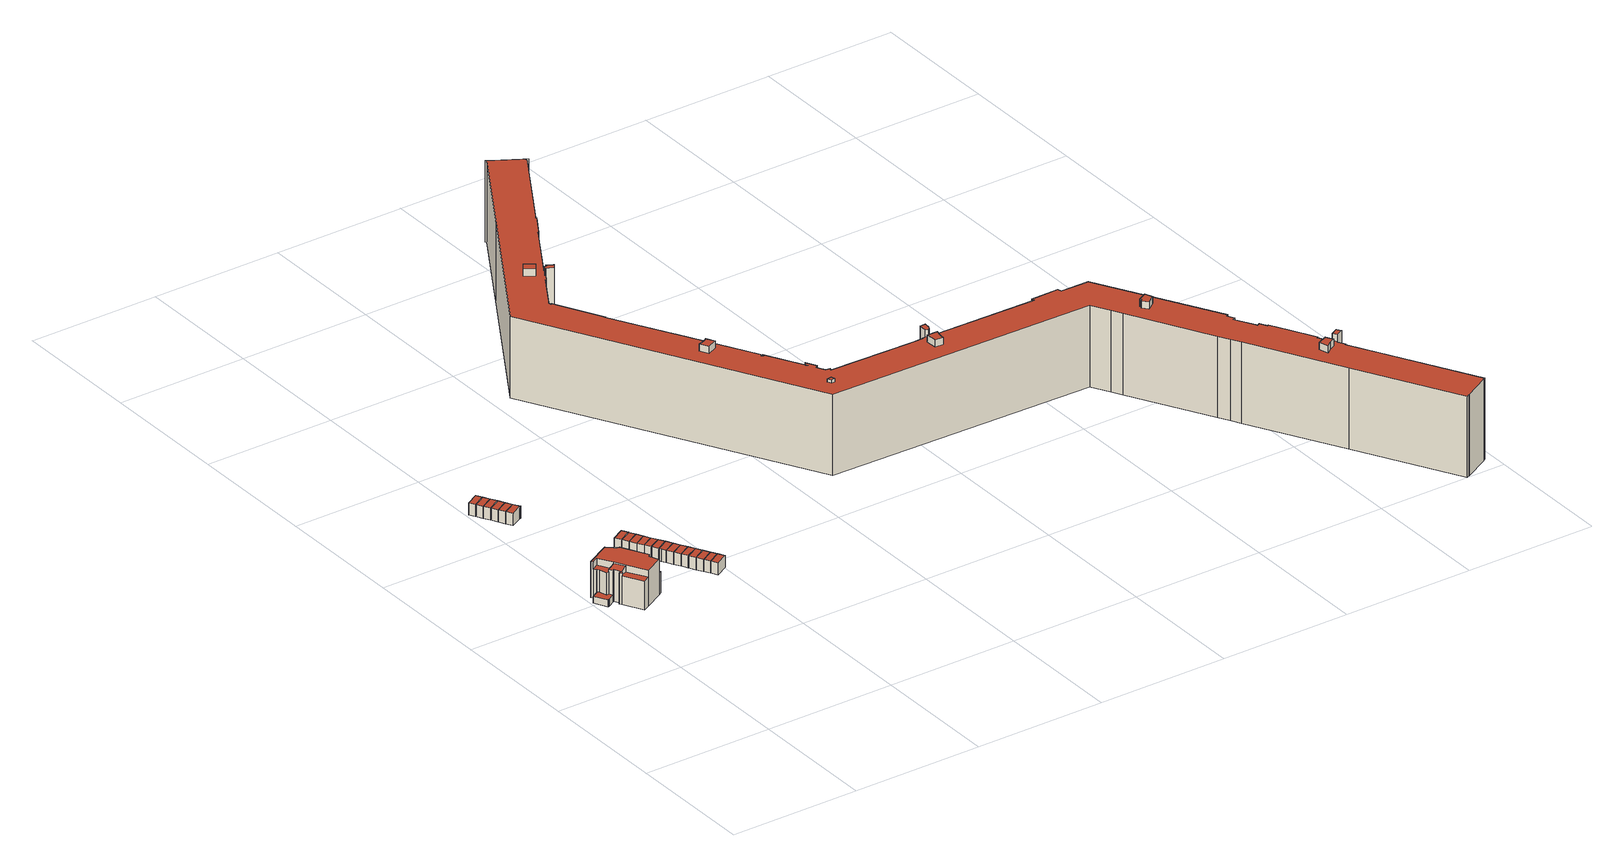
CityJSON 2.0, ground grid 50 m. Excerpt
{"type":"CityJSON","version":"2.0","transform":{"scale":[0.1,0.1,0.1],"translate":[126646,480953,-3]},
"CityObjects":{
"building1":{"type":"Building","attributes":{"b3_dak_type":"slanted","b3_h_dak_50p":11.01,"b3_h_dak_70p":11.03,"b3_h_dak_max":12.68,"b3_h_dak_min":-2.65,"b3_h_maaiveld":-2.69,"b3_kas_warenhuis":false,"b3_mutatie_ahn3_ahn4":false,"b3_reconstructie_onvolledig":false,"b3_rmse_lod12":3.36,"b3_rmse_lod13":1.28,"b3_rmse_lod22":0.655,"b3_val3dity_lod12":"[]","b3_val3dity_lod13":"[]","b3_val3dity_lod22":"[]","b3_volume_lod12":3647.15,"b3_volume_lod13":3412.81,"b3_volume_lod22":3253.72,"geconstateerd":false,"oorspronkelijkbouwjaar":1984,"status":"Pand in gebruik"},"children":["building1-1"]},
"building1-1":{"type":"BuildingPart","parents":["building1"],"geometry":[{"type":"Solid","lod":"2.2","boundaries":[[[[0,1,2,3,4,5,6,7,8,9,10,11,12,13,14,15,16,17,18,19,20]],[[21,22,23,24]],[[25,0,20,26,27]],[[27,26,28,29]],[[30,31,7,6,32,33]],[[34,8,7,31]],[[35,2,1,36]],[[37,18,17,38]],[[39,19,18,37]],[[40,16,15,41]],[[42,3,2,35]],[[43,44,45,46]],[[47,48,49,50]],[[51,50,49,52,53]],[[54,12,11,55]],[[53,52,13,12,54]],[[46,45,56,31,30]],[[26,20,19,39,57]],[[57,39,22,21]],[[29,28,58,44,43]],[[59,5,4,60]],[[61,9,8,34]],[[24,23,48,47]],[[38,17,16,40]],[[44,58,50,51]],[[33,32,62,63]],[[63,62,60,64]],[[64,60,4,3,42,65]],[[32,6,5,59]],[[66,36,1,0,25]],[[65,42,67,68]],[[68,67,36,66]],[[41,15,14,69]],[[69,14,13,52]],[[70,10,9,61,71]],[[55,11,10,70]],[[72,73,56,45]],[[71,61,73,72]],[[50,58,28,26,57,21,24,47]],[[32,59,60,62]],[[68,66,25,27,29,43,46,30,33,63,64,65]],[[36,67,42,35]],[[69,52,49,48,23,22,39,37,38,40,41]],[[73,61,34,31,56]],[[71,72,45,44,51,53,54,55,70]]]],"semantics":{"surfaces":[{"type":"GroundSurface"},{"type":"WallSurface","on_footprint_edge":false},{"type":"WallSurface","on_footprint_edge":true},{"type":"RoofSurface"}],"values":[[0,1,2,1,2,2,2,2,2,2,2,1,1,1,2,2,1,2,1,1,2,2,1,2,1,1,1,2,2,2,1,1,2,2,2,2,1,1,3,3,3,3,3,3,3]]}}]},
"building2":{"type":"Building","attributes":{"b3_dak_type":"multiple horizontal","b3_h_dak_50p":1.92,"b3_h_dak_70p":1.95,"b3_h_dak_max":2.07,"b3_h_dak_min":1.77,"b3_h_maaiveld":-2.81,"b3_kas_warenhuis":false,"b3_mutatie_ahn3_ahn4":false,"b3_reconstructie_onvolledig":false,"b3_rmse_lod12":0.0451,"b3_rmse_lod13":0.0451,"b3_rmse_lod22":0.0443,"b3_val3dity_lod12":"[]","b3_val3dity_lod13":"[]","b3_val3dity_lod22":"[]","b3_volume_lod12":69.98,"b3_volume_lod13":69.98,"b3_volume_lod22":69.88,"geconstateerd":false,"oorspronkelijkbouwjaar":1985,"status":"Pand in gebruik"},"children":["building2-1"]},
"building2-1":{"type":"BuildingPart","parents":["building2"],"geometry":[{"type":"Solid","lod":"2.2","boundaries":[[[[74,75,76,77]],[[78,75,74,79]],[[79,74,77,80]],[[81,76,75,78]],[[80,77,76,81]],[[80,81,78,79]]]],"semantics":{"surfaces":[{"type":"GroundSurface"},{"type":"WallSurface","on_footprint_edge":true},{"type":"RoofSurface"}],"values":[[0,1,1,1,1,2]]}}]},
"building3":{"type":"Building","attributes":{"b3_dak_type":"multiple horizontal","b3_h_dak_50p":1.93,"b3_h_dak_70p":1.95,"b3_h_dak_max":2.06,"b3_h_dak_min":1.82,"b3_h_maaiveld":-2.8,"b3_kas_warenhuis":false,"b3_mutatie_ahn3_ahn4":false,"b3_reconstructie_onvolledig":false,"b3_rmse_lod12":0.0385,"b3_rmse_lod13":0.0385,"b3_rmse_lod22":0.0376,"b3_val3dity_lod12":"[]","b3_val3dity_lod13":"[]","b3_val3dity_lod22":"[]","b3_volume_lod12":69.9,"b3_volume_lod13":69.9,"b3_volume_lod22":69.79,"geconstateerd":false,"oorspronkelijkbouwjaar":1985,"status":"Pand in gebruik"},"children":["building3-1"]},
"building3-1":{"type":"BuildingPart","parents":["building3"],"geometry":[{"type":"Solid","lod":"2.2","boundaries":[[[[82,74,77,83]],[[79,74,82,84]],[[84,82,83,85]],[[80,77,74,79]],[[85,83,77,80]],[[85,80,79,84]]]],"semantics":{"surfaces":[{"type":"GroundSurface"},{"type":"WallSurface","on_footprint_edge":true},{"type":"RoofSurface"}],"values":[[0,1,1,1,1,2]]}}]},
"building4":{"type":"Building","attributes":{"b3_dak_type":"multiple horizontal","b3_h_dak_50p":1.93,"b3_h_dak_70p":1.95,"b3_h_dak_max":2.09,"b3_h_dak_min":1.84,"b3_h_maaiveld":-2.79,"b3_kas_warenhuis":false,"b3_mutatie_ahn3_ahn4":false,"b3_reconstructie_onvolledig":false,"b3_rmse_lod12":0.0407,"b3_rmse_lod13":0.0407,"b3_rmse_lod22":0.0388,"b3_val3dity_lod12":"[]","b3_val3dity_lod13":"[]","b3_val3dity_lod22":"[]","b3_volume_lod12":69.85,"b3_volume_lod13":69.85,"b3_volume_lod22":69.75,"geconstateerd":false,"oorspronkelijkbouwjaar":1985,"status":"Pand in gebruik"},"children":["building4-1"]},
"building4-1":{"type":"BuildingPart","parents":["building4"],"geometry":[{"type":"Solid","lod":"2.2","boundaries":[[[[86,82,83,87]],[[84,82,86,88]],[[88,86,87,89]],[[85,83,82,84]],[[89,87,83,85]],[[89,85,84,88]]]],"semantics":{"surfaces":[{"type":"GroundSurface"},{"type":"WallSurface","on_footprint_edge":true},{"type":"RoofSurface"}],"values":[[0,1,1,1,1,2]]}}]},
"building5":{"type":"Building","attributes":{"b3_dak_type":"multiple horizontal","b3_h_dak_50p":1.92,"b3_h_dak_70p":1.95,"b3_h_dak_max":2.05,"b3_h_dak_min":1.79,"b3_h_maaiveld":-2.79,"b3_kas_warenhuis":false,"b3_mutatie_ahn3_ahn4":false,"b3_reconstructie_onvolledig":false,"b3_rmse_lod12":0.0445,"b3_rmse_lod13":0.0445,"b3_rmse_lod22":0.0427,"b3_val3dity_lod12":"[]","b3_val3dity_lod13":"[]","b3_val3dity_lod22":"[]","b3_volume_lod12":69.66,"b3_volume_lod13":69.66,"b3_volume_lod22":69.49,"geconstateerd":false,"oorspronkelijkbouwjaar":1985,"status":"Pand in gebruik"},"children":["building5-1"]},
"building5-1":{"type":"BuildingPart","parents":["building5"],"geometry":[{"type":"Solid","lod":"2.2","boundaries":[[[[90,86,87,91]],[[88,86,90,92]],[[92,90,91,93]],[[94,87,86,88]],[[93,91,87,94]],[[93,94,88,92]]]],"semantics":{"surfaces":[{"type":"GroundSurface"},{"type":"WallSurface","on_footprint_edge":true},{"type":"RoofSurface"}],"values":[[0,1,1,1,1,2]]}}]},
"building6":{"type":"Building","attributes":{"b3_dak_type":"multiple horizontal","b3_h_dak_50p":1.93,"b3_h_dak_70p":1.95,"b3_h_dak_max":2.15,"b3_h_dak_min":1.82,"b3_h_maaiveld":-2.78,"b3_kas_warenhuis":false,"b3_mutatie_ahn3_ahn4":false,"b3_reconstructie_onvolledig":false,"b3_rmse_lod12":0.0446,"b3_rmse_lod13":0.0446,"b3_rmse_lod22":0.0435,"b3_val3dity_lod12":"[]","b3_val3dity_lod13":"[]","b3_val3dity_lod22":"[]","b3_volume_lod12":69.57,"b3_volume_lod13":69.57,"b3_volume_lod22":69.43,"geconstateerd":false,"oorspronkelijkbouwjaar":1985,"status":"Pand in gebruik"},"children":["building6-1"]},
"building6-1":{"type":"BuildingPart","parents":["building6"],"geometry":[{"type":"Solid","lod":"2.2","boundaries":[[[[91,95,96,90]],[[97,95,91,93]],[[98,96,95,97]],[[93,91,90,92]],[[92,90,96,98]],[[92,98,97,93]]]],"semantics":{"surfaces":[{"type":"GroundSurface"},{"type":"WallSurface","on_footprint_edge":true},{"type":"RoofSurface"}],"values":[[0,1,1,1,1,2]]}}]},
"building7":{"type":"Building","attributes":{"b3_dak_type":"multiple horizontal","b3_h_dak_50p":1.92,"b3_h_dak_70p":1.94,"b3_h_dak_max":2.18,"b3_h_dak_min":1.74,"b3_h_maaiveld":-2.77,"b3_kas_warenhuis":false,"b3_mutatie_ahn3_ahn4":false,"b3_reconstructie_onvolledig":false,"b3_rmse_lod12":0.0494,"b3_rmse_lod13":0.0494,"b3_rmse_lod22":0.0484,"b3_val3dity_lod12":"[]","b3_val3dity_lod13":"[]","b3_val3dity_lod22":"[]","b3_volume_lod12":69.9,"b3_volume_lod13":69.9,"b3_volume_lod22":69.78,"geconstateerd":false,"oorspronkelijkbouwjaar":1985,"status":"Pand in gebruik"},"children":["building7-1"]},
"building7-1":{"type":"BuildingPart","parents":["building7"],"geometry":[{"type":"Solid","lod":"2.2","boundaries":[[[[96,95,99,100,101]],[[102,99,95,97]],[[103,100,99,102]],[[98,96,101,104]],[[104,101,100,103]],[[97,95,96,98]],[[97,98,104,103,102]]]],"semantics":{"surfaces":[{"type":"GroundSurface"},{"type":"WallSurface","on_footprint_edge":true},{"type":"RoofSurface"}],"values":[[0,1,1,1,1,1,2]]}}]},
"building8":{"type":"Building","attributes":{"b3_dak_type":"multiple horizontal","b3_h_dak_50p":1.91,"b3_h_dak_70p":1.93,"b3_h_dak_max":2.23,"b3_h_dak_min":1.73,"b3_h_maaiveld":-2.84,"b3_kas_warenhuis":false,"b3_mutatie_ahn3_ahn4":false,"b3_reconstructie_onvolledig":false,"b3_rmse_lod12":0.0523,"b3_rmse_lod13":0.0523,"b3_rmse_lod22":0.0475,"b3_val3dity_lod12":"[]","b3_val3dity_lod13":"[]","b3_val3dity_lod22":"[]","b3_volume_lod12":69.6,"b3_volume_lod13":69.6,"b3_volume_lod22":69.48,"geconstateerd":false,"oorspronkelijkbouwjaar":1985,"status":"Pand in gebruik"},"children":["building8-1"]},
"building8-1":{"type":"BuildingPart","parents":["building8"],"geometry":[{"type":"Solid","lod":"2.2","boundaries":[[[[105,106,107,108,109]],[[110,106,105,111]],[[112,107,106,110]],[[113,108,107,112]],[[111,105,109,114]],[[114,109,108,113]],[[114,113,112,110,111]]]],"semantics":{"surfaces":[{"type":"GroundSurface"},{"type":"WallSurface","on_footprint_edge":true},{"type":"RoofSurface"}],"values":[[0,1,1,1,1,1,2]]}}]},
"building9":{"type":"Building","attributes":{"b3_dak_type":"multiple horizontal","b3_h_dak_50p":1.91,"b3_h_dak_70p":1.93,"b3_h_dak_max":2.03,"b3_h_dak_min":1.7,"b3_h_maaiveld":-2.83,"b3_kas_warenhuis":false,"b3_mutatie_ahn3_ahn4":false,"b3_reconstructie_onvolledig":false,"b3_rmse_lod12":0.0388,"b3_rmse_lod13":0.0388,"b3_rmse_lod22":0.0377,"b3_val3dity_lod12":"[]","b3_val3dity_lod13":"[]","b3_val3dity_lod22":"[]","b3_volume_lod12":69.45,"b3_volume_lod13":69.45,"b3_volume_lod22":69.32,"geconstateerd":false,"oorspronkelijkbouwjaar":1985,"status":"Pand in gebruik"},"children":["building9-1"]},
"building9-1":{"type":"BuildingPart","parents":["building9"],"geometry":[{"type":"Solid","lod":"2.2","boundaries":[[[[109,115,116,105]],[[117,115,109,118]],[[119,116,115,117]],[[118,109,105,111]],[[111,105,116,119]],[[111,119,117,118]]]],"semantics":{"surfaces":[{"type":"GroundSurface"},{"type":"WallSurface","on_footprint_edge":true},{"type":"RoofSurface"}],"values":[[0,1,1,1,1,2]]}}]},
"building10":{"type":"Building","attributes":{"b3_dak_type":"multiple horizontal","b3_h_dak_50p":1.91,"b3_h_dak_70p":1.93,"b3_h_dak_max":2.01,"b3_h_dak_min":1.76,"b3_h_maaiveld":-2.82,"b3_kas_warenhuis":false,"b3_mutatie_ahn3_ahn4":false,"b3_reconstructie_onvolledig":false,"b3_rmse_lod12":0.0376,"b3_rmse_lod13":0.0376,"b3_rmse_lod22":0.037,"b3_val3dity_lod12":"[]","b3_val3dity_lod13":"[]","b3_val3dity_lod22":"[]","b3_volume_lod12":69.22,"b3_volume_lod13":69.22,"b3_volume_lod22":69.12,"geconstateerd":false,"oorspronkelijkbouwjaar":1985,"status":"Pand in gebruik"},"children":["building10-1"]},
"building10-1":{"type":"BuildingPart","parents":["building10"],"geometry":[{"type":"Solid","lod":"2.2","boundaries":[[[[120,116,115,121]],[[119,116,120,122]],[[122,120,121,123]],[[117,115,116,119]],[[123,121,115,117]],[[123,117,119,122]]]],"semantics":{"surfaces":[{"type":"GroundSurface"},{"type":"WallSurface","on_footprint_edge":true},{"type":"RoofSurface"}],"values":[[0,1,1,1,1,2]]}}]},
"building11":{"type":"Building","attributes":{"b3_dak_type":"multiple horizontal","b3_h_dak_50p":1.91,"b3_h_dak_70p":1.93,"b3_h_dak_max":2.04,"b3_h_dak_min":1.71,"b3_h_maaiveld":-2.8,"b3_kas_warenhuis":false,"b3_mutatie_ahn3_ahn4":false,"b3_reconstructie_onvolledig":false,"b3_rmse_lod12":0.0405,"b3_rmse_lod13":0.0405,"b3_rmse_lod22":0.0401,"b3_val3dity_lod12":"[]","b3_val3dity_lod13":"[]","b3_val3dity_lod22":"[]","b3_volume_lod12":68.94,"b3_volume_lod13":68.94,"b3_volume_lod22":68.88,"geconstateerd":false,"oorspronkelijkbouwjaar":1985,"status":"Pand in gebruik"},"children":["building11-1"]},
"building11-1":{"type":"BuildingPart","parents":["building11"],"geometry":[{"type":"Solid","lod":"2.2","boundaries":[[[[120,121,124,125]],[[123,121,120,122]],[[126,124,121,123]],[[122,120,125,127]],[[127,125,124,126]],[[127,126,123,122]]]],"semantics":{"surfaces":[{"type":"GroundSurface"},{"type":"WallSurface","on_footprint_edge":true},{"type":"RoofSurface"}],"values":[[0,1,1,1,1,2]]}}]},
"building12":{"type":"Building","attributes":{"b3_dak_type":"multiple horizontal","b3_h_dak_50p":1.91,"b3_h_dak_70p":1.92,"b3_h_dak_max":2.12,"b3_h_dak_min":1.83,"b3_h_maaiveld":-2.8,"b3_kas_warenhuis":false,"b3_mutatie_ahn3_ahn4":false,"b3_reconstructie_onvolledig":false,"b3_rmse_lod12":0.0399,"b3_rmse_lod13":0.0399,"b3_rmse_lod22":0.0397,"b3_val3dity_lod12":"[]","b3_val3dity_lod13":"[]","b3_val3dity_lod22":"[]","b3_volume_lod12":68.87,"b3_volume_lod13":68.87,"b3_volume_lod22":68.88,"geconstateerd":false,"oorspronkelijkbouwjaar":1985,"status":"Pand in gebruik"},"children":["building12-1"]},
"building12-1":{"type":"BuildingPart","parents":["building12"],"geometry":[{"type":"Solid","lod":"2.2","boundaries":[[[[125,124,128,129]],[[126,124,125,127]],[[130,128,124,126]],[[127,125,129,131]],[[131,129,128,130]],[[131,130,126,127]]]],"semantics":{"surfaces":[{"type":"GroundSurface"},{"type":"WallSurface","on_footprint_edge":true},{"type":"RoofSurface"}],"values":[[0,1,1,1,1,2]]}}]},
"building13":{"type":"Building","attributes":{"b3_dak_type":"multiple horizontal","b3_h_dak_50p":1.91,"b3_h_dak_70p":1.93,"b3_h_dak_max":2.04,"b3_h_dak_min":1.7,"b3_h_maaiveld":-2.8,"b3_kas_warenhuis":false,"b3_mutatie_ahn3_ahn4":false,"b3_reconstructie_onvolledig":false,"b3_rmse_lod12":0.0399,"b3_rmse_lod13":0.0399,"b3_rmse_lod22":0.0392,"b3_val3dity_lod12":"[]","b3_val3dity_lod13":"[]","b3_val3dity_lod22":"[]","b3_volume_lod12":69.01,"b3_volume_lod13":69.01,"b3_volume_lod22":68.92,"geconstateerd":false,"oorspronkelijkbouwjaar":1985,"status":"Pand in gebruik"},"children":["building13-1"]},
"building13-1":{"type":"BuildingPart","parents":["building13"],"geometry":[{"type":"Solid","lod":"2.2","boundaries":[[[[129,128,132,133]],[[130,128,129,131]],[[134,132,128,130]],[[131,129,133,135]],[[135,133,132,134]],[[135,134,130,131]]]],"semantics":{"surfaces":[{"type":"GroundSurface"},{"type":"WallSurface","on_footprint_edge":true},{"type":"RoofSurface"}],"values":[[0,1,1,1,1,2]]}}]},
"building14":{"type":"Building","attributes":{"b3_dak_type":"multiple horizontal","b3_h_dak_50p":1.9,"b3_h_dak_70p":1.92,"b3_h_dak_max":2.15,"b3_h_dak_min":1.8,"b3_h_maaiveld":-2.8,"b3_kas_warenhuis":false,"b3_mutatie_ahn3_ahn4":false,"b3_reconstructie_onvolledig":false,"b3_rmse_lod12":0.0402,"b3_rmse_lod13":0.0402,"b3_rmse_lod22":0.0386,"b3_val3dity_lod12":"[]","b3_val3dity_lod13":"[]","b3_val3dity_lod22":"[]","b3_volume_lod12":68.73,"b3_volume_lod13":68.73,"b3_volume_lod22":68.62,"geconstateerd":false,"oorspronkelijkbouwjaar":1985,"status":"Pand in gebruik"},"children":["building14-1"]},
"building14-1":{"type":"BuildingPart","parents":["building14"],"geometry":[{"type":"Solid","lod":"2.2","boundaries":[[[[136,137,132,138,139]],[[140,139,138,141]],[[142,137,136,143]],[[134,132,137,142]],[[141,138,132,134]],[[143,136,139,140]],[[143,140,141,134,142]]]],"semantics":{"surfaces":[{"type":"GroundSurface"},{"type":"WallSurface","on_footprint_edge":true},{"type":"RoofSurface"}],"values":[[0,1,1,1,1,1,2]]}}]},
"building15":{"type":"Building","attributes":{"b3_dak_type":"multiple horizontal","b3_h_dak_50p":1.9,"b3_h_dak_70p":1.92,"b3_h_dak_max":2.01,"b3_h_dak_min":1.72,"b3_h_maaiveld":-2.8,"b3_kas_warenhuis":false,"b3_mutatie_ahn3_ahn4":false,"b3_reconstructie_onvolledig":false,"b3_rmse_lod12":0.0398,"b3_rmse_lod13":0.0398,"b3_rmse_lod22":0.0379,"b3_val3dity_lod12":"[]","b3_val3dity_lod13":"[]","b3_val3dity_lod22":"[]","b3_volume_lod12":68.98,"b3_volume_lod13":68.98,"b3_volume_lod22":68.85,"geconstateerd":false,"oorspronkelijkbouwjaar":1985,"status":"Pand in gebruik"},"children":["building15-1"]},
"building15-1":{"type":"BuildingPart","parents":["building15"],"geometry":[{"type":"Solid","lod":"2.2","boundaries":[[[[144,145,139,138]],[[146,145,144,147]],[[147,144,138,141]],[[140,139,145,146]],[[141,138,139,140]],[[141,140,146,147]]]],"semantics":{"surfaces":[{"type":"GroundSurface"},{"type":"WallSurface","on_footprint_edge":true},{"type":"RoofSurface"}],"values":[[0,1,1,1,1,2]]}}]},
"building16":{"type":"Building","attributes":{"b3_dak_type":"multiple horizontal","b3_h_dak_50p":1.9,"b3_h_dak_70p":1.92,"b3_h_dak_max":2.08,"b3_h_dak_min":1.83,"b3_h_maaiveld":-2.8,"b3_kas_warenhuis":false,"b3_mutatie_ahn3_ahn4":false,"b3_reconstructie_onvolledig":false,"b3_rmse_lod12":0.0379,"b3_rmse_lod13":0.0379,"b3_rmse_lod22":0.0355,"b3_val3dity_lod12":"[]","b3_val3dity_lod13":"[]","b3_val3dity_lod22":"[]","b3_volume_lod12":68.96,"b3_volume_lod13":68.96,"b3_volume_lod22":68.82,"geconstateerd":false,"oorspronkelijkbouwjaar":1985,"status":"Pand in gebruik"},"children":["building16-1"]},
"building16-1":{"type":"BuildingPart","parents":["building16"],"geometry":[{"type":"Solid","lod":"2.2","boundaries":[[[[145,144,148,149]],[[147,144,145,146]],[[150,148,144,147]],[[146,145,149,151]],[[151,149,148,150]],[[151,150,147,146]]]],"semantics":{"surfaces":[{"type":"GroundSurface"},{"type":"WallSurface","on_footprint_edge":true},{"type":"RoofSurface"}],"values":[[0,1,1,1,1,2]]}}]},
"building17":{"type":"Building","attributes":{"b3_dak_type":"multiple horizontal","b3_h_dak_50p":1.91,"b3_h_dak_70p":1.93,"b3_h_dak_max":2.11,"b3_h_dak_min":1.81,"b3_h_maaiveld":-2.8,"b3_kas_warenhuis":false,"b3_mutatie_ahn3_ahn4":false,"b3_reconstructie_onvolledig":false,"b3_rmse_lod12":0.038,"b3_rmse_lod13":0.038,"b3_rmse_lod22":0.0361,"b3_val3dity_lod12":"[]","b3_val3dity_lod13":"[]","b3_val3dity_lod22":"[]","b3_volume_lod12":68.93,"b3_volume_lod13":68.93,"b3_volume_lod22":68.87,"geconstateerd":false,"oorspronkelijkbouwjaar":1985,"status":"Pand in gebruik"},"children":["building17-1"]},
"building17-1":{"type":"BuildingPart","parents":["building17"],"geometry":[{"type":"Solid","lod":"2.2","boundaries":[[[[152,153,149,148]],[[154,153,152,155]],[[155,152,148,150]],[[151,149,153,154]],[[150,148,149,151]],[[150,151,154,155]]]],"semantics":{"surfaces":[{"type":"GroundSurface"},{"type":"WallSurface","on_footprint_edge":true},{"type":"RoofSurface"}],"values":[[0,1,1,1,1,2]]}}]},
"building18":{"type":"Building","attributes":{"b3_dak_type":"multiple horizontal","b3_h_dak_50p":1.9,"b3_h_dak_70p":1.92,"b3_h_dak_max":2.12,"b3_h_dak_min":1.73,"b3_h_maaiveld":-2.8,"b3_kas_warenhuis":false,"b3_mutatie_ahn3_ahn4":false,"b3_reconstructie_onvolledig":false,"b3_rmse_lod12":0.0415,"b3_rmse_lod13":0.0415,"b3_rmse_lod22":0.0397,"b3_val3dity_lod12":"[]","b3_val3dity_lod13":"[]","b3_val3dity_lod22":"[]","b3_volume_lod12":68.73,"b3_volume_lod13":68.73,"b3_volume_lod22":68.64,"geconstateerd":false,"oorspronkelijkbouwjaar":1985,"status":"Pand in gebruik"},"children":["building18-1"]},
"building18-1":{"type":"BuildingPart","parents":["building18"],"geometry":[{"type":"Solid","lod":"2.2","boundaries":[[[[156,157,152,158,159,160]],[[161,159,158,162]],[[163,157,156,164]],[[155,152,157,163]],[[162,158,152,155]],[[165,160,159,161]],[[164,156,160,165]],[[164,165,161,162,155,163]]]],"semantics":{"surfaces":[{"type":"GroundSurface"},{"type":"WallSurface","on_footprint_edge":true},{"type":"RoofSurface"}],"values":[[0,1,1,1,1,1,1,2]]}}]},
"building19":{"type":"Building","attributes":{"b3_dak_type":"multiple horizontal","b3_h_dak_50p":1.9,"b3_h_dak_70p":1.93,"b3_h_dak_max":2.14,"b3_h_dak_min":1.83,"b3_h_maaiveld":-2.8,"b3_kas_warenhuis":false,"b3_mutatie_ahn3_ahn4":false,"b3_reconstructie_onvolledig":false,"b3_rmse_lod12":0.0421,"b3_rmse_lod13":0.0421,"b3_rmse_lod22":0.041,"b3_val3dity_lod12":"[]","b3_val3dity_lod13":"[]","b3_val3dity_lod22":"[]","b3_volume_lod12":73.3,"b3_volume_lod13":73.3,"b3_volume_lod22":73.12,"geconstateerd":false,"oorspronkelijkbouwjaar":1985,"status":"Pand in gebruik"},"children":["building19-1"]},
"building19-1":{"type":"BuildingPart","parents":["building19"],"geometry":[{"type":"Solid","lod":"2.2","boundaries":[[[[166,167,159,158]],[[168,167,166,169]],[[169,166,158,162]],[[161,159,167,168]],[[162,158,159,161]],[[162,161,168,169]]]],"semantics":{"surfaces":[{"type":"GroundSurface"},{"type":"WallSurface","on_footprint_edge":true},{"type":"RoofSurface"}],"values":[[0,1,1,1,1,2]]}}]},
"building20":{"type":"Building","attributes":{"b3_dak_type":"multiple horizontal","b3_h_dak_50p":1.9,"b3_h_dak_70p":1.91,"b3_h_dak_max":2.06,"b3_h_dak_min":1.83,"b3_h_maaiveld":-2.8,"b3_kas_warenhuis":false,"b3_mutatie_ahn3_ahn4":false,"b3_reconstructie_onvolledig":false,"b3_rmse_lod12":0.034,"b3_rmse_lod13":0.034,"b3_rmse_lod22":0.0332,"b3_val3dity_lod12":"[]","b3_val3dity_lod13":"[]","b3_val3dity_lod22":"[]","b3_volume_lod12":64.49,"b3_volume_lod13":64.49,"b3_volume_lod22":64.38,"geconstateerd":false,"oorspronkelijkbouwjaar":1985,"status":"Pand in gebruik"},"children":["building20-1"]},
"building20-1":{"type":"BuildingPart","parents":["building20"],"geometry":[{"type":"Solid","lod":"2.2","boundaries":[[[[167,166,170,171]],[[169,166,167,168]],[[172,170,166,169]],[[168,167,171,173]],[[173,171,170,172]],[[173,172,169,168]]]],"semantics":{"surfaces":[{"type":"GroundSurface"},{"type":"WallSurface","on_footprint_edge":true},{"type":"RoofSurface"}],"values":[[0,1,1,1,1,2]]}}]},
"building21":{"type":"Building","attributes":{"b3_dak_type":"multiple horizontal","b3_h_dak_50p":1.91,"b3_h_dak_70p":1.92,"b3_h_dak_max":2.01,"b3_h_dak_min":1.78,"b3_h_maaiveld":-2.8,"b3_kas_warenhuis":false,"b3_mutatie_ahn3_ahn4":false,"b3_reconstructie_onvolledig":false,"b3_rmse_lod12":0.038,"b3_rmse_lod13":0.038,"b3_rmse_lod22":0.0363,"b3_val3dity_lod12":"[]","b3_val3dity_lod13":"[]","b3_val3dity_lod22":"[]","b3_volume_lod12":68.9,"b3_volume_lod13":68.9,"b3_volume_lod22":68.84,"geconstateerd":false,"oorspronkelijkbouwjaar":1985,"status":"Pand in gebruik"},"children":["building21-1"]},
"building21-1":{"type":"BuildingPart","parents":["building21"],"geometry":[{"type":"Solid","lod":"2.2","boundaries":[[[[171,170,174,175]],[[172,170,171,173]],[[176,174,170,172]],[[173,171,175,177]],[[177,175,174,176]],[[177,176,172,173]]]],"semantics":{"surfaces":[{"type":"GroundSurface"},{"type":"WallSurface","on_footprint_edge":true},{"type":"RoofSurface"}],"values":[[0,1,1,1,1,2]]}}]},
"building22":{"type":"Building","attributes":{"b3_dak_type":"multiple horizontal","b3_h_dak_50p":28.36,"b3_h_dak_70p":28.37,"b3_h_dak_max":31.34,"b3_h_dak_min":-0.08,"b3_h_maaiveld":-2.94,"b3_kas_warenhuis":false,"b3_mutatie_ahn3_ahn4":false,"b3_reconstructie_onvolledig":false,"b3_rmse_lod12":5.41,"b3_rmse_lod13":2.24,"b3_rmse_lod22":2.32,"b3_val3dity_lod12":"[]","b3_val3dity_lod13":"[104]","b3_val3dity_lod22":"[104]","b3_volume_lod12":203819.89,"b3_volume_lod13":196244.56,"b3_volume_lod22":195613.62,"geconstateerd":false,"oorspronkelijkbouwjaar":1970,"status":"Pand in gebruik"},"children":["building22-1"]},
"building22-1":{"type":"BuildingPart","parents":["building22"],"geometry":[{"type":"Solid","lod":"2.2","boundaries":[[[[178,179,180,181,182,183,184,185,186,187,188,189,190,191,192,193,194,195,196,197,198,199,200,201,202,203,204,205,206,207,208,209,210,211,212,213,214,215,216,217,218,219,220,221,222,223,224,225,226,227,228,229,230,231,232,233,234,235,236,237,238,239,240,241,242,243,244,245,246,247,248,249,250,251,252,253,254,255,256,257,258,259,260,261,262,263,264,265,266,267,268,269,270,271,272,273,274,275,276,277,278,279,280,281,282,283]],[[284,273,272,285]],[[286,274,273,284]],[[285,272,271,287]],[[287,271,270,288]],[[289,276,275,290]],[[290,275,274,286]],[[288,270,269,291]],[[292,293,268,267,294]],[[295,266,265,296,297]],[[294,267,266,295]],[[291,269,268,293]],[[297,296,293,292]],[[298,261,260,299]],[[300,262,261,298]],[[301,264,263,302]],[[296,265,264,301]],[[303,230,229,304]],[[304,229,228,305]],[[306,210,209,307]],[[302,263,262,300]],[[308,309,310,311]],[[312,251,250,313]],[[299,260,259,314]],[[315,257,256,316]],[[317,190,189,318]],[[318,189,188,319]],[[320,316,256,255,321]],[[322,253,252,323]],[[324,325,254,253,322]],[[326,179,178,327]],[[323,252,251,312]],[[313,250,249,328]],[[329,235,234,330]],[[331,332,330,333]],[[328,249,248,334]],[[335,221,220,336]],[[337,338,336,339]],[[340,238,237,341]],[[305,228,227,342]],[[343,242,241,344]],[[345,240,239,346]],[[344,241,240,345]],[[346,239,238,340]],[[341,237,236,347]],[[348,232,231,349,350]],[[350,349,351,352]],[[353,354,309,308]],[[349,231,230,303]],[[355,282,281,356]],[[357,358,359,360]],[[361,226,225,362]],[[363,364,365,366]],[[342,227,226,361,367]],[[368,219,218,369]],[[370,216,215,371]],[[372,214,213,373]],[[371,215,214,372]],[[374,204,203,375]],[[376,377,212,211,378]],[[378,211,210,306]],[[375,203,202,379]],[[380,381,382,383]],[[384,385,386,387]],[[387,386,388,389]],[[390,201,200,391]],[[379,202,201,390]],[[392,199,198,393]],[[391,200,199,392]],[[393,198,197,394]],[[394,197,196,395]],[[396,193,192,397]],[[398,194,193,396]],[[397,192,191,399]],[[399,191,190,317]],[[400,401,381,380]],[[402,403,401,400]],[[383,382,403,402]],[[404,187,186,405]],[[405,186,185,406]],[[319,188,187,404]],[[407,408,409,410]],[[411,412,408,407]],[[410,409,412,411]],[[413,184,183,414]],[[415,243,242,343]],[[416,417,418,419]],[[420,421,338,337]],[[422,423,421,420]],[[311,310,424,425]],[[356,281,280,426]],[[426,280,279,427]],[[427,279,278,428]],[[429,277,276,289]],[[428,278,277,429]],[[430,431,223,222,432,433]],[[339,336,220,219,368]],[[434,195,194,398]],[[435,436,417,416]],[[334,248,247,437,438]],[[437,247,246,439]],[[440,441,442,443]],[[433,432,409,410]],[[410,409,444,445,446]],[[321,255,254,325]],[[314,259,258,447,448]],[[447,258,257,315]],[[449,347,236,235,329]],[[333,330,234,233,450]],[[448,447,451,452,453]],[[452,451,316,320]],[[454,455,456,457]],[[458,217,216,370]],[[406,185,184,413]],[[459,460,461,462]],[[462,461,463,464]],[[369,218,217,458]],[[414,183,182,465]],[[438,437,466,467,468]],[[446,445,469,470]],[[471,224,223,431]],[[367,361,385,384]],[[362,225,224,471]],[[457,456,347,449]],[[472,473,364,363]],[[419,418,455,454]],[[474,415,466,467]],[[468,467,466,436,435]],[[475,244,243,415,474]],[[476,477,245,244,475]],[[467,466,477,476]],[[439,246,245,477]],[[360,359,478,479]],[[480,481,423,422]],[[445,444,482,483]],[[484,485,473,472]],[[486,487,485,484]],[[479,478,488,489]],[[389,388,490,491]],[[453,452,325,324]],[[489,488,358,357]],[[492,493,494,495]],[[496,497,460,459]],[[498,483,482,481,480]],[[499,500,483,498]],[[464,463,441,440]],[[443,442,497,496]],[[501,502,493,492]],[[503,504,502,501]],[[352,351,332,331]],[[491,490,431,430]],[[470,469,500,499]],[[495,494,505,506]],[[506,505,504,503]],[[507,508,354,353]],[[425,424,508,507]],[[509,510,377,376]],[[373,213,212,377]],[[511,512,510,509]],[[307,209,208,513]],[[513,208,207,514]],[[515,516,512,511]],[[517,518,516,515]],[[514,207,206,518,517]],[[518,206,205,519]],[[519,205,204,374]],[[366,365,487,486]],[[395,196,195,434]],[[465,182,181,520]],[[521,180,179,326]],[[327,178,283,522]],[[522,283,282,355]],[[520,181,180,521]],[[432,222,221,335]],[[450,233,232,348]],[[297,292,294,295]],[[383,402,400,380]],[[412,409,408]],[[316,451,447,315]],[[436,466,415,343,344,345,346,340,341,347,456,455,418,417]],[[467,476,475,474]],[[439,477,466,437]],[[325,452,320,321]],[[489,357,360,479]],[[431,490,388,386,385,361,362,471]],[[500,469,445,483]],[[443,496,459,462,464,440]],[[506,503,501,492,495]],[[425,507,353,308,311]],[[514,517,515,511,509,376,378,306,307,513]],[[366,486,484,472,363]],[[520,521,326,327,522,355,356,426,427,428,429,289,290,286,284,285,287,288,291,293,296,301,302,300,298,299,314,448,453,324,322,323,312,313,328,334,438,468,435,416,419,454,457,449,329,330,332,351,349,303,304,305,342,367,384,387,389,491,430,433,410,411,407,410,446,470,499,498,480,422,420,337,339,368,369,458,370,371,372,373,377,510,512,516,518,519,374,375,379,390,391,392,393,394,395,434,398,396,397,399,317,318,319,404,405,406,413,414,465],[508,424,310,309,354],[358,488,478,359],[487,365,364,473,485],[403,382,381,401],[442,441,463,461,460,497],[504,505,494,493,502]],[[432,335,336,338,421,423,481,482,444,409]],[[450,348,350,352,331,333]]]],"semantics":{"surfaces":[{"type":"GroundSurface"},{"type":"WallSurface","on_footprint_edge":true},{"type":"WallSurface","on_footprint_edge":false},{"type":"RoofSurface"}],"values":[[0,1,1,1,1,1,1,1,1,1,1,1,2,1,1,1,1,1,1,1,1,2,1,1,1,1,1,1,1,1,1,1,1,1,2,1,1,2,1,1,1,1,1,1,1,1,2,2,1,1,2,1,2,1,1,1,1,1,1,1,1,1,2,2,2,1,1,1,1,1,1,1,1,1,1,2,2,2,1,1,1,2,2,2,1,1,2,2,2,2,1,1,1,1,1,1,1,1,2,1,1,2,2,2,1,1,1,1,1,2,2,2,1,1,2,2,1,1,2,2,1,2,1,2,2,2,2,2,1,1,2,1,2,2,2,2,2,2,2,2,2,2,2,2,2,2,2,2,2,2,2,2,2,2,2,2,2,1,2,1,1,2,2,1,1,1,2,1,1,1,1,1,1,1,1,3,3,3,3,3,3,3,3,3,3,3,3,3,3,3,3,3,3,3]]}}]}
},
"vertices":[
[25,1047,3],[117,1098,3],[136,1109,3],[158,1069,3],[211,973,3],[231,936,3],[218,928,3],[148,889,3],[121,874,3],[81,947,3],[76,956,3],[83,959,3],[71,981,3],[67,979,3],[39,963,3],[38,965,3],[35,963,3],[9,1011,3],[36,1026,3],[35,1028,3],[29,1040,3],[37,1030,113],[37,1030,29],[42,1023,29],[42,1023,113],[25,1047,140],[29,1040,113],[29,1040,140],[53,1054,114],[53,1054,140],[148,889,140],[148,889,114],[218,928,85],[218,928,140],[121,874,113],[136,1109,85],[117,1098,86],[36,1026,29],[9,1011,29],[35,1028,29],[35,963,29],[38,965,29],[158,1069,84],[84,1000,140],[84,1000,135],[106,961,136],[106,961,140],[51,992,113],[51,992,29],[59,994,29],[59,994,113],[59,994,123],[67,979,29],[67,979,123],[71,981,125],[83,959,125],[106,961,114],[35,1028,113],[84,1000,113],[231,936,85],[211,973,84],[81,947,113],[203,963,84],[203,963,140],[211,973,140],[158,1069,140],[117,1098,140],[147,1072,85],[147,1072,140],[39,963,29],[76,956,122],[81,947,122],[86,954,125],[86,954,113],
[24,1702,2],[11,1725,2],[58,1752,2],[71,1728,2],[11,1725,49],[24,1702,49],[71,1728,49],[58,1752,49],
[37,1678,2],[84,1704,2],[37,1678,49],[84,1704,49],
[51,1654,2],[98,1680,2],[51,1654,49],[98,1680,50],
[64,1630,2],[111,1656,2],[64,1630,49],[111,1656,49],[98,1680,49],
[124,1632,2],[77,1606,2],[124,1632,49],[77,1606,49],
[138,1607,2],[134,1605,2],[90,1582,2],[138,1607,49],[134,1605,49],[90,1582,49],
[283,1232,2],[270,1256,2],[317,1282,2],[318,1280,2],[330,1258,2],[270,1256,49],[283,1232,49],[317,1282,49],[318,1280,49],[330,1258,50],
[343,1234,2],[296,1208,2],[343,1234,49],[330,1258,49],[296,1208,49],
[309,1184,2],[356,1210,2],[309,1184,49],[356,1210,49],
[369,1186,2],[323,1161,2],[369,1186,49],[323,1161,49],
[383,1163,2],[336,1137,2],[383,1163,49],[336,1137,49],
[396,1139,2],[349,1113,2],[396,1139,49],[349,1113,49],
[353,1105,2],[350,1113,2],[409,1115,2],[362,1089,2],[362,1089,49],[409,1115,49],[350,1113,49],[353,1105,49],
[422,1091,2],[375,1065,2],[375,1065,49],[422,1091,49],
[436,1067,2],[389,1041,2],[436,1067,49],[389,1041,49],
[449,1043,2],[402,1017,2],[402,1017,49],[449,1043,49],
[403,1017,2],[402,1018,2],[462,1019,2],[415,993,2],[402,1016,2],[415,993,49],[462,1019,49],[402,1018,49],[403,1017,49],[402,1016,49],
[476,994,2],[429,968,2],[429,968,49],[476,994,49],
[488,972,2],[442,946,2],[488,972,49],[442,946,49],
[502,948,2],[455,922,2],[502,948,49],[455,922,49],
[2406,805,1],[2239,1109,1],[2218,1147,1],[2179,1216,1],[1146,1235,1],[573,2274,1],[573,2276,1],[903,2821,1],[1105,3155,1],[1102,3157,1],[1103,3159,1],[1116,3151,1],[1117,3151,1],[1212,3094,1],[1212,3093,1],[1219,3089,1],[1218,3088,1],[1225,3084,1],[1225,3083,1],[1220,3086,1],[1019,2754,1],[1021,2752,1],[972,2672,1],[970,2673,1],[839,2457,1],[842,2455,1],[842,2454,1],[837,2446,1],[839,2444,1],[861,2431,1],[861,2430,1],[862,2429,1],[852,2413,1],[826,2428,1],[826,2427,1],[811,2402,1],[810,2403,1],[810,2402,1],[807,2404,1],[729,2274,1],[729,2268,1],[732,2262,1],[735,2264,1],[744,2269,1],[1193,1458,1],[1214,1420,1],[1235,1382,1],[1564,1376,1],[1564,1362,1],[1606,1362,1],[1606,1364,1],[1606,1365,1],[1616,1365,1],[1616,1366,1],[1617,1395,1],[1637,1395,1],[1637,1375,1],[1637,1365,1],[1653,1364,1],[1666,1364,1],[1666,1363,1],[1667,1363,1],[1667,1361,1],[1799,1358,1],[1799,1372,1],[2257,1364,1],[2268,1364,1],[2277,1347,1],[2522,904,1],[2517,901,1],[2510,897,1],[2524,871,1],[2515,865,1],[2559,787,1],[2568,792,1],[2583,765,1],[2588,768,1],[2595,772,1],[2629,710,1],[2684,611,1],[2676,608,1],[2671,605,1],[2692,568,1],[2693,569,1],[2694,568,1],[2695,569,1],[2700,560,1],[2701,561,1],[2726,575,1],[2736,557,1],[2711,544,1],[2709,543,1],[2724,517,1],[2723,516,1],[2723,515,1],[2721,514,1],[2780,409,1],[2968,66,1],[2959,61,1],[2960,60,1],[2862,6,1],[2861,7,1],[2851,1,1],[2641,382,1],[2450,727,1],[2430,764,1],[2721,514,313],[2723,515,313],[2780,409,313],[2723,516,313],[2724,517,313],[2959,61,313],[2968,66,313],[2709,543,313],[2711,544,340],[2711,544,313],[2736,557,341],[2726,575,341],[2701,561,313],[2701,561,340],[2693,569,313],[2692,568,313],[2694,568,313],[2700,560,313],[2695,569,313],[1616,1365,313],[1606,1365,313],[1606,1364,313],[852,2413,341],[862,2429,341],[2684,528,340],[2684,528,313],[2668,554,313],[2668,554,340],[2559,787,313],[2515,865,313],[2671,605,313],[2684,611,31],[2629,710,31],[1117,3151,313],[1116,3151,313],[1103,3159,313],[2629,710,52],[2595,772,52],[2583,765,313],[2568,792,313],[2588,768,313],[2588,768,55],[2239,1109,313],[2406,805,313],[2524,871,313],[1637,1365,313],[1637,1375,313],[1628,1361,340],[1628,1361,313],[1637,1375,340],[2510,897,313],[744,2269,31],[735,2264,31],[828,2088,313],[828,2088,31],[735,2264,313],[1666,1363,31],[1666,1364,31],[1606,1362,313],[1799,1372,31],[1799,1358,31],[1667,1361,31],[1667,1363,31],[1653,1364,31],[1617,1395,341],[1616,1366,313],[1616,1366,340],[1624,1361,313],[1624,1361,340],[2661,517,340],[2661,517,313],[2450,727,313],[2641,382,313],[1200,1299,326],[1200,1299,313],[1195,1314,313],[1195,1314,326],[1564,1362,31],[1564,1376,31],[1602,1335,340],[1602,1335,313],[1604,1291,313],[1604,1291,340],[1564,1362,313],[732,2262,313],[729,2268,313],[807,2404,313],[810,2402,313],[810,2403,313],[811,2402,313],[842,2454,313],[842,2455,313],[826,2427,340],[826,2427,313],[826,2428,340],[839,2457,313],[798,2443,340],[798,2443,313],[817,2470,313],[817,2470,340],[1233,1370,313],[1233,1370,31],[1237,1379,31],[1237,1379,313],[1221,1382,31],[1221,1382,313],[970,2673,313],[972,2672,313],[1021,2752,313],[1019,2754,313],[1220,3086,313],[1225,3083,313],[1219,3089,313],[1212,3093,313],[1218,3088,313],[1212,3094,313],[762,2466,340],[762,2466,313],[782,2494,340],[782,2494,313],[1102,3157,313],[1105,3155,313],[903,2821,313],[1184,1443,313],[1184,1443,31],[1186,1446,31],[1186,1446,313],[1190,1438,313],[1190,1438,31],[573,2276,313],[573,2274,313],[2257,1364,31],[2155,1365,313],[2155,1365,31],[2047,1362,31],[2047,1362,313],[824,2093,313],[824,2093,31],[952,1863,313],[952,1863,31],[2631,539,313],[2631,539,340],[2851,1,313],[2861,7,313],[2862,6,313],[2960,60,313],[1214,1420,313],[1214,1420,31],[1193,1458,31],[1193,1458,313],[1225,3084,313],[2159,1350,313],[2159,1350,31],[2517,901,31],[2517,901,313],[2522,904,31],[2357,1106,340],[2357,1106,313],[2346,1134,313],[2346,1134,340],[1109,1583,31],[1109,1583,231],[1109,1583,313],[2676,608,31],[2676,608,313],[1653,1364,313],[1637,1395,341],[2625,702,31],[2625,702,55],[2625,702,313],[2051,1352,313],[2051,1352,31],[1657,1361,31],[1657,1361,313],[729,2274,313],[2315,1110,340],[2315,1110,313],[2309,1103,313],[2309,1103,340],[2327,1084,313],[2327,1084,340],[1146,1235,313],[2267,1347,31],[2267,1347,55],[2267,1347,313],[1107,1574,231],[1107,1574,313],[1235,1382,31],[1641,1332,340],[1641,1332,313],[2257,1364,55],[2268,1364,53],[2277,1347,53],[2277,1347,31],[1177,1312,313],[1177,1312,326],[953,1862,313],[953,1862,31],[1105,1589,31],[1105,1589,231],[1635,1305,340],[1635,1305,313],[1635,1290,340],[1635,1290,313],[1186,1297,313],[1186,1297,326],[1205,1412,31],[1205,1412,313],[968,1692,340],[968,1692,313],[1007,1711,313],[1007,1711,340],[2312,1116,340],[2312,1116,313],[1105,1589,313],[1101,1580,313],[1101,1580,231],[951,1724,340],[951,1724,313],[978,1734,340],[978,1734,313],[989,1741,313],[989,1741,340],[2642,503,340],[2642,503,313],[823,2428,340],[823,2428,313],[831,2440,340],[831,2440,313],[861,2430,341],[861,2431,341],[838,2438,340],[838,2438,313],[839,2444,340],[839,2444,313],[837,2446,313],[2179,1216,313],[2218,1147,313],[2430,764,313]
]}
